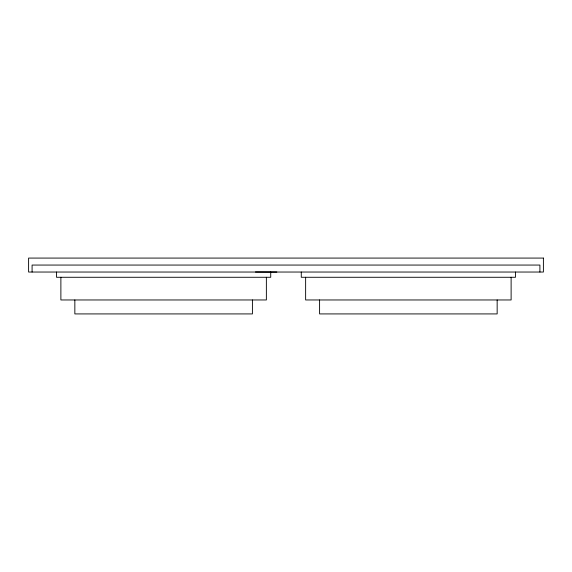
<?xml version="1.0" encoding="UTF-8"?>
<svg xmlns="http://www.w3.org/2000/svg" width="572" height="572" viewBox="0 0 572 572"><rect width="100%" height="100%" fill="white"/><g stroke="black" fill="none" stroke-linecap="round" stroke-linejoin="round"><path stroke-width="0.86" d="M255.441 271.986L276.841 272.036M539.911 272.036L539.911 265.058L32.089 265.058L32.089 272.036M515.479 272.036L515.479 277.277L301.272 277.277L301.272 272.036M511.118 277.277L511.118 299.964L305.634 299.964L305.634 277.277M497.154 299.964L497.154 313.921L319.591 313.921L319.591 299.964M270.728 272.036L270.728 277.277L56.521 277.277L56.521 272.036M266.366 277.277L266.366 299.964L60.882 299.964L60.882 277.277M252.409 299.964L252.409 313.921L74.846 313.921L74.846 299.964M543.4 258.079L28.6 258.079L28.6 272.036L543.4 272.036L543.4 258.079"/></g></svg>
